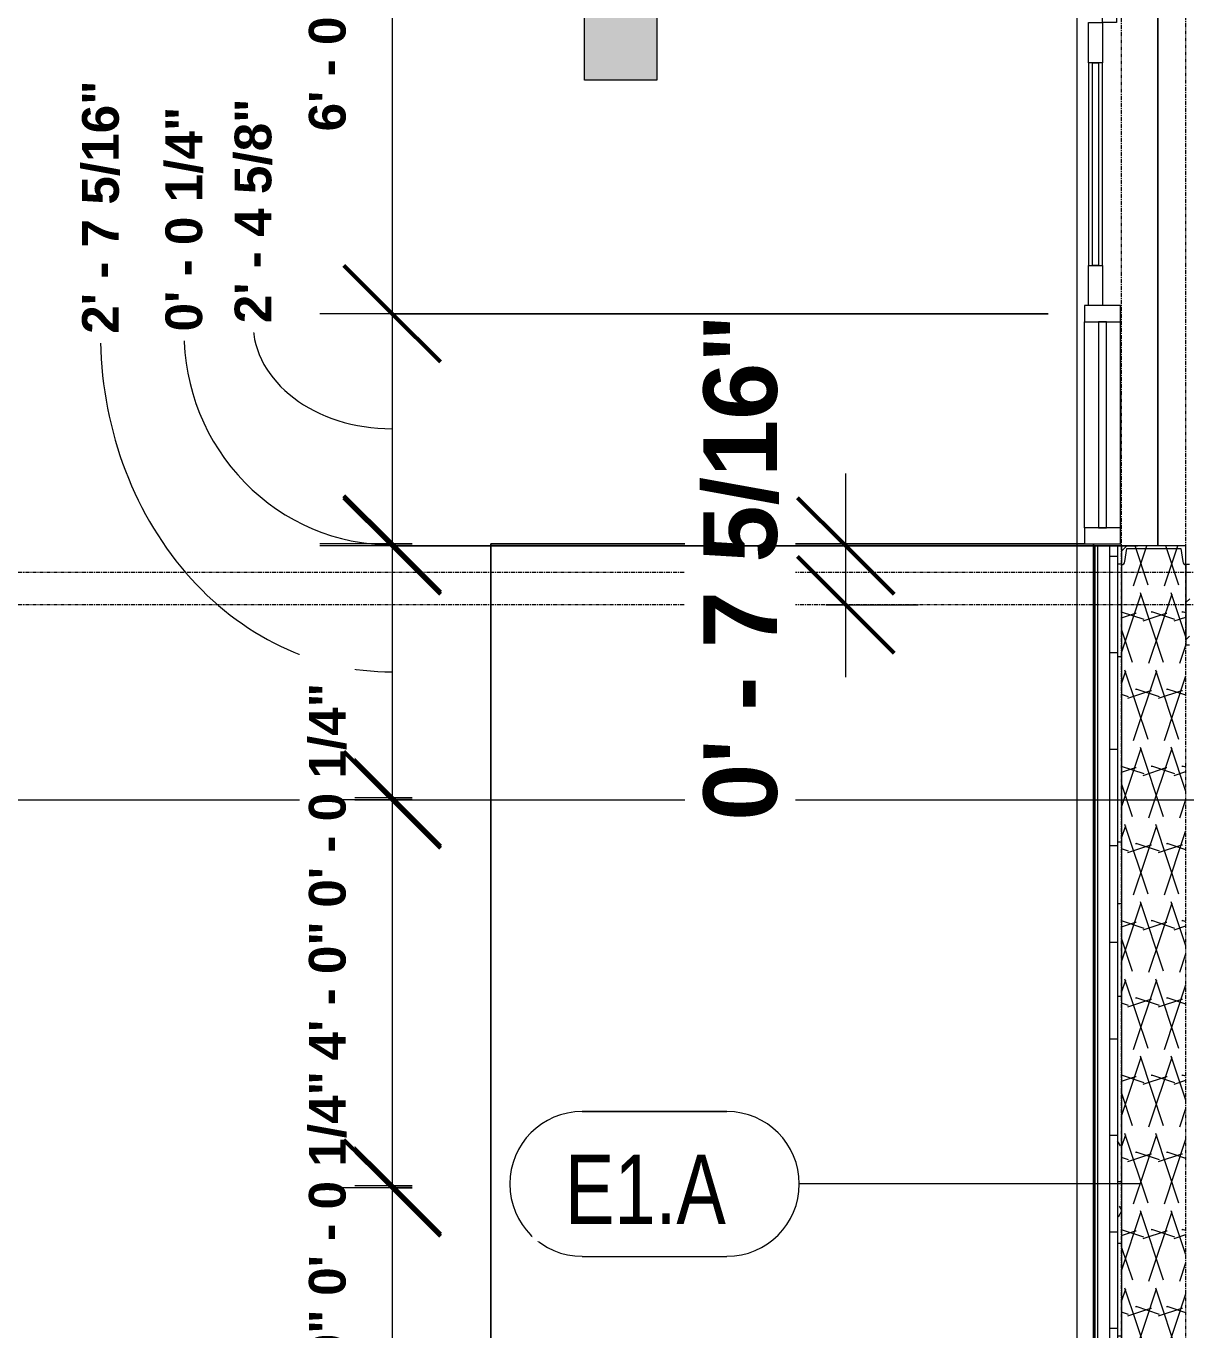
# Model space of a CAD drawing. Header units: inches. Extents: x 21568 to 24810, y -23559 to -20467.
# Drawn here: x 21925.5 to 22069.6, y -22440.2 to -22278.1 of the extents above; entities that cross this region are included whole.
import ezdxf

# ---------------------------------------------------------------- set-up
doc = ezdxf.new("R2010")
doc.units = ezdxf.units.IN
doc.header["$MEASUREMENT"] = 0
doc.linetypes.add('Grid Line 1_2_', pattern=[0.875, 0.5, -0.125, 0.125, -0.125])
for name, color, linetype, lineweight in [('A-ANNO-DIMS', 211, 'Continuous', 9), ('A-ANNO-DIMS-96', 211, 'Continuous', 9), ('A-DOOR', 31, 'Continuous', 20), ('A-FLOR', 192, 'Continuous', 20), ('A-GLAZ-CURT', 52, 'Continuous', 20), ('A-GLAZ-CWMG', 51, 'Continuous', 20), ('A-SITE-SWLK', 140, 'Continuous', 20), ('A-WALL', 113, 'Continuous', 20), ('A-WALL-IDEN', 211, 'Continuous', 9), ('A-WALL-PATT', 111, 'Continuous', 50), ('C-TOPO', 7, 'Continuous', 20), ('G-ANNO-SYMB', 111, 'Continuous', 9), ('L-SITE-WALL', 31, 'Continuous', 20), ('S-COLS', 52, 'Continuous', 20), ('S-GRID', 1, 'Continuous', 9)]:
    doc.layers.add(name, color=color, linetype=linetype, lineweight=lineweight)
doc.styles.add('Arial_B', font='arialbd.ttf', dxfattribs={"height": 9.132806})
doc.styles.add('Arial_B_1', font='arialbd.ttf', dxfattribs={"height": 4.566403})
doc.styles.add('Century Gothic_1', font='GOTHIC.TTF', dxfattribs={"width": 0.8, "height": 8.622671})
doc.dimstyles.new('OD_Dimension_-_1_16__Tol__1', dxfattribs={"dimscale": 12, "dimtxt": 9, "dimasz": 1, "dimexe": 0.75, "dimexo": 0.5, "dimgap": 0.5, "dimtad": 1, "dimdec": 4, "dimrnd": 0.0625, "dimzin": 1, "dimdsep": 46, "dimlunit": 4, "dimtxsty": 'Arial_B', "dimblk1": 'OBLIQUE', "dimblk2": 'OBLIQUE', "dimsah": 1, "dimcen": 0.09, "dimdle": 0.75, "dimazin": 0, "dimtfac": 1, "dimtdec": 4, "dimtix": 1, "dimtmove": 0, "dimatfit": 3, "dimfxl": 1, "dimtvp": 1, "dimtfill": 1, "dimfrac": 2, "dimtolj": 1, "dimtzin": 0, "dimlwd": 13, "dimlwe": 13, "dimarcsym": 2})
doc.dimstyles.new('OD_Dimension_2_1', dxfattribs={"dimscale": 12, "dimtxt": 4.5, "dimasz": 1, "dimexe": 0.75, "dimexo": 0.5, "dimgap": 0.375, "dimtad": 1, "dimdec": 4, "dimrnd": 0.0625, "dimzin": 1, "dimdsep": 46, "dimlunit": 4, "dimtxsty": 'Arial_B_1', "dimblk1": 'OBLIQUE', "dimblk2": 'OBLIQUE', "dimsah": 1, "dimcen": 0.09, "dimdle": 0.75, "dimazin": 0, "dimtfac": 1, "dimtdec": 4, "dimtix": 1, "dimtmove": 0, "dimatfit": 3, "dimfxl": 1, "dimtvp": 1, "dimtfill": 1, "dimfrac": 2, "dimtolj": 1, "dimtzin": 0, "dimlwd": 13, "dimlwe": 13, "dimarcsym": 2})
doc.dimstyles.new('OD_Dimension_2_3', dxfattribs={"dimscale": 12, "dimtxt": 4.5, "dimasz": 1, "dimexe": 0.75, "dimexo": 0.5, "dimgap": 0.375, "dimtad": 1, "dimdec": 4, "dimrnd": 0.0625, "dimzin": 1, "dimdsep": 46, "dimlunit": 4, "dimtxsty": 'Arial_B_1', "dimblk1": 'OBLIQUE', "dimblk2": 'OBLIQUE', "dimsah": 1, "dimcen": 0.09, "dimdle": 0.75, "dimazin": 0, "dimtfac": 1, "dimtdec": 4, "dimtix": 1, "dimtmove": 0, "dimatfit": 3, "dimfxl": 1, "dimtvp": 1, "dimtfill": 1, "dimfrac": 2, "dimtolj": 1, "dimtzin": 0, "dimlwd": 13, "dimlwe": 13, "dimarcsym": 2})
doc.dimstyles.new('OD_Dimension_2_4', dxfattribs={"dimscale": 12, "dimtxt": 4.5, "dimasz": 1, "dimexe": 0.75, "dimexo": 0.5, "dimgap": 0.375, "dimtad": 1, "dimdec": 4, "dimrnd": 0.0625, "dimzin": 1, "dimdsep": 46, "dimlunit": 4, "dimtxsty": 'Arial_B_1', "dimblk1": 'OBLIQUE', "dimblk2": 'OBLIQUE', "dimsah": 1, "dimcen": 0.09, "dimdle": 0.75, "dimazin": 0, "dimtfac": 1, "dimtdec": 4, "dimtix": 1, "dimtmove": 1, "dimatfit": 3, "dimfxl": 1, "dimtvp": 1, "dimtfill": 1, "dimfrac": 2, "dimtolj": 1, "dimtzin": 0, "dimlwd": 13, "dimlwe": 13, "dimarcsym": 2})
doc.dimstyles.new('OD_Dimension_2_5', dxfattribs={"dimscale": 12, "dimtxt": 4.5, "dimasz": 1, "dimexe": 0.75, "dimexo": 0.5, "dimgap": 0.375, "dimtad": 1, "dimdec": 4, "dimrnd": 0.0625, "dimzin": 1, "dimdsep": 46, "dimlunit": 4, "dimtxsty": 'Arial_B_1', "dimblk1": 'OBLIQUE', "dimblk2": 'OBLIQUE', "dimsah": 1, "dimcen": 0.09, "dimdle": 0.75, "dimazin": 0, "dimtfac": 1, "dimtdec": 4, "dimtix": 1, "dimtmove": 1, "dimatfit": 3, "dimfxl": 1, "dimtvp": 1, "dimtfill": 1, "dimfrac": 2, "dimtolj": 1, "dimtzin": 0, "dimlwd": 13, "dimlwe": 13, "dimarcsym": 2})
pattern_1 = [(45, (0, 0), (-9.503515, 9.503515), []), (45, (0, 14.4), (-9.503515, 9.503515), [])]

# ---------------------------------------------------------------- blocks, each defined once
blk = doc.blocks.new('Struct_Xcel_Sports Complex_rvt-1-Enlarged First Floor Plan _West_')
at = {"layer": 'A-FLOR', "color": 43, "lineweight": 13}
blk.add_line((22066.14, -22342.74), (22066.14, -22132.8), dxfattribs=at)
at = {"layer": 'L-SITE-WALL', "color": 43, "lineweight": 13}
for p, q in [((22066.14, -22132.8), (22066.14, -22342.74)), ((22058.14, -22543.18), (22058.14, -22342.49))]:
    blk.add_line(p, q, dxfattribs=at)
blk = doc.blocks.new('Rectangular Mullion - Exterior 2_ x 4_5_-1142387-Enlarged First Floor Plan _West_')
at = {"layer": 'A-GLAZ-CWMG', "color": 7}
for p, q in [((-2, 1.5), (0, 1.5)), ((-2, -3), (-2, 1.5)), ((0, 1.5), (0, -3)), ((0, -3), (-2, -3))]:
    blk.add_line(p, q, dxfattribs=at)
blk = doc.blocks.new('Sliding Door - one-1982820-Enlarged First Floor Plan _West_')
at = {"layer": 'A-DOOR', "color": 7}
for p, q in [((-35.1875, 2.5), (-30.1875, 2.5)), ((-30.1875, 2.5), (-30.1875, 0.75)), ((-30.1875, 1.25), (-30.1875, 2)), ((-30.1875, 2), (-5, 2)), ((-5, 2.5), (0, 2.5)), ((-5, 0.75), (-5, 2.5)), ((-5, 2), (-5, 1.25)), ((0, 2.5), (0, 0.75)), ((-30.1875, 0.75), (-35.1875, 0.75)), ((-5, 1.25), (-30.1875, 1.25)), ((0, 0.75), (-5, 0.75)), ((0, -1), (0, 0.75)), ((0, 0.75), (5, 0.75)), ((5, 0.75), (5, -1)), ((5, -0.5), (5, 0.25)), ((5, 0.25), (30.1875, 0.25)), ((30.1875, -1), (30.1875, 0.75)), ((30.1875, 0.75), (35.1875, 0.75)), ((30.1875, 0.25), (30.1875, -0.5)), ((5, -1), (0, -1)), ((30.1875, -0.5), (5, -0.5)), ((35.1875, -1), (30.1875, -1))]:
    blk.add_line(p, q, dxfattribs=at)
at = {"layer": 'A-DOOR', "color": 43, "lineweight": 13}
for p, q in [((-5, 2.5), (-30.1875, 2.5)), ((-30.1875, 0.75), (-5, 0.75)), ((30.1875, 0.75), (5, 0.75)), ((5, -1), (30.1875, -1))]:
    blk.add_line(p, q, dxfattribs=at)
blk = doc.blocks.new('System Panel - INSULATED LOW-E GLAZING _SEE ELEVATIONS FOR U-FACTOR_ SHGC_ _ LT_-1832056-Enlarged First Floor Plan _West_')
at = {"layer": 'A-GLAZ-CURT', "color": 7}
for p, q in [((12.81, 1.25), (-12.81, 1.25)), ((-12.81, 1.25), (-12.81, 0.25)), ((-12.81, 0.25), (12.81, 0.25)), ((12.81, 0.25), (12.81, 1.25))]:
    blk.add_line(p, q, dxfattribs=at)
at = {"layer": 'A-GLAZ-CURT', "color": 10, "lineweight": 13}
for p, q in [((-12.81, 0.25), (-12.81, 1.25)), ((12.81, 1.25), (-12.81, 1.25)), ((-12.81, 0.25), (12.81, 0.25)), ((12.81, 1.25), (12.81, 0.25))]:
    blk.add_line(p, q, dxfattribs=at)
blk = doc.blocks.new('Rectangular Mullion - Exterior 2_ x 4_5_-1142343-Enlarged First Floor Plan _West_')
at = {"layer": 'A-GLAZ-CWMG', "color": 7}
for p, q in [((-1, 1.5), (1, 1.5)), ((-1, -3), (-1, 1.5)), ((1, 1.5), (1, -3)), ((1, -3), (-1, -3))]:
    blk.add_line(p, q, dxfattribs=at)
blk = doc.blocks.new('Rectangular Mullion - Exterior 2_ x 4_5_-1832051-Enlarged First Floor Plan _West_')
at = {"layer": 'A-GLAZ-CWMG', "color": 43, "lineweight": 13}
for p, q in [((22057.02, -22340.49), (22057.02, -22314.87)), ((22061.52, -22340.49), (22061.52, -22314.87))]:
    blk.add_line(p, q, dxfattribs=at)
blk = doc.blocks.new('Section - 3_32_ x 3_8_-18514-Enlarged First Floor Plan _West_')
at = {"layer": 'G-ANNO-SYMB'}
blk.add_hatch(color=256, dxfattribs=at).paths.add_polyline_path([(0, 0.375), (0, 0), (-0.09375, 0), (-0.09375, 0.375)], flags=0)
for p, q in [((0, 0.375), (-0.09375, 0.375)), ((-0.09375, 0.375), (-0.09375, 0)), ((0, 0), (0, 0.375)), ((-0.09375, 0), (0, 0))]:
    blk.add_line(p, q, dxfattribs=at)
blk = doc.blocks.new('Wall Tag - 1_4_-1369832-Enlarged First Floor Plan _West_')
at = {"layer": 'A-WALL-IDEN', "color": 153}
for p, q in [((-0.0822, 0.0968), (0.1053, 0.0968)), ((0.1053, 0.0968), (-0.0822, 0.0968)), ((-0.0822, -0.0907), (0.1053, -0.0907)), ((-0.0822, -0.0907), (0.1053, -0.0907))]:
    blk.add_line(p, q, dxfattribs=at)
for centre, start, end in [((-0.0822, 0.0031), 90, 270), ((-0.0822, 0.0031), 90, 270), ((0.1053, 0.0031), 270, 90), ((0.1053, 0.0031), 270, 90)]:
    blk.add_arc(centre, 0.0937, start, end, dxfattribs=at)
blk = doc.blocks.new('DIMBLOCK85-Enlarged First Floor Plan _West_')
at = {"layer": 'A-ANNO-DIMS-96', "lineweight": 13}
for p, q in [((22027.38, -22359.05), (22027.38, -22333.74)), ((22055.64, -22342.74), (22018.38, -22342.74)), ((22027.38, -22342.74), (22055.64, -22342.74)), ((22024.89, -22350.05), (22036.38, -22350.05)), ((22027.38, -22350.05), (22024.89, -22350.05))]:
    blk.add_line(p, q, dxfattribs=at)
at = {"layer": 'A-ANNO-DIMS-96', "lineweight": 50}
for p, q in [((22027.38, -22342.74), (22021.38, -22336.74)), ((22027.38, -22342.74), (22033.38, -22348.74)), ((22027.38, -22350.05), (22021.38, -22344.05)), ((22027.38, -22350.05), (22033.38, -22356.05))]:
    blk.add_line(p, q, dxfattribs=at)
at = {"layer": 'A-ANNO-DIMS-96', "color": 0, "lineweight": 13, "insert": (22009.67, -22376.9), "char_height": 9.1328, "width": 73.2, "attachment_point": 1, "rotation": 90, "line_spacing_factor": 0.938532, "style": 'Arial_B', "bg_fill": 3, "box_fill_scale": 1.25, "bg_fill_color": 0, "bg_fill_transparency": 0}
blk.add_mtext('0\' - 7 5/16"', dxfattribs=at)
blk = doc.blocks.new('_Oblique')
at = {"color": 0, "linetype": 'ByBlock', "lineweight": -2}
blk.add_line((-0.5, -0.5), (0.5, 0.5), dxfattribs=at)
blk = doc.blocks.new('DIMBLOCK206-Enlarged First Floor Plan _West_')
at = {"layer": 'A-ANNO-DIMS-96', "lineweight": 50}
for p, q in [((21970.98, -22241.49), (21964.98, -22235.49)), ((21970.98, -22241.49), (21976.98, -22247.49)), ((21970.98, -22313.87), (21964.98, -22307.87)), ((21970.98, -22313.87), (21976.98, -22319.87))]:
    blk.add_line(p, q, dxfattribs=at)
at = {"layer": 'A-ANNO-DIMS-96', "lineweight": 13}
for p, q in [((22052.52, -22241.49), (21961.98, -22241.49)), ((21970.98, -22241.49), (21970.98, -22313.87)), ((21970.98, -22241.49), (22052.52, -22241.49)), ((22052.52, -22313.87), (21961.98, -22313.87)), ((21970.98, -22313.87), (22052.52, -22313.87))]:
    blk.add_line(p, q, dxfattribs=at)
at = {"layer": 'A-ANNO-DIMS-96', "color": 0, "lineweight": 13, "insert": (21960.63, -22291.21), "char_height": 4.5664, "width": 32.4857, "attachment_point": 1, "rotation": 90, "line_spacing_factor": 0.938532, "style": 'Arial_B_1', "bg_fill": 3, "box_fill_scale": 1.25, "bg_fill_color": 0, "bg_fill_transparency": 0}
blk.add_mtext('6\' - 0 3/8"', dxfattribs=at)
blk = doc.blocks.new('DIMBLOCK207-Enlarged First Floor Plan _West_')
at = {"layer": 'A-ANNO-DIMS-96', "lineweight": 50}
for p, q in [((21970.98, -22313.87), (21964.98, -22307.87)), ((21970.98, -22313.87), (21976.98, -22319.87)), ((21970.98, -22342.49), (21964.98, -22336.49)), ((21970.98, -22342.49), (21976.98, -22348.49))]:
    blk.add_line(p, q, dxfattribs=at)
at = {"layer": 'A-ANNO-DIMS-96', "lineweight": 13}
for p, q in [((22052.52, -22313.87), (21961.98, -22313.87)), ((21970.98, -22313.87), (21970.98, -22342.49)), ((21970.98, -22313.87), (22052.52, -22313.87)), ((21973.46, -22342.49), (21961.98, -22342.49)), ((21970.98, -22342.49), (21973.46, -22342.49))]:
    blk.add_line(p, q, dxfattribs=at)
blk.add_ellipse((21970.98, -22315.06), major_axis=(-17.3, 0), ratio=0.75809, start_param=0, end_param=1.570796, dxfattribs=at)
at = {"layer": 'A-ANNO-DIMS-96', "color": 0, "lineweight": 13, "insert": (21951.4, -22315.06), "char_height": 4.5664, "width": 32.4857, "attachment_point": 1, "rotation": 90, "line_spacing_factor": 0.938532, "style": 'Arial_B_1', "bg_fill": 3, "box_fill_scale": 1.25, "bg_fill_color": 0, "bg_fill_transparency": 0}
blk.add_mtext('2\' - 4 5/8"', dxfattribs=at)
blk = doc.blocks.new('DIMBLOCK208-Enlarged First Floor Plan _West_')
at = {"layer": 'A-ANNO-DIMS-96', "lineweight": 50}
for p, q in [((21970.98, -22342.49), (21964.98, -22336.49)), ((21970.98, -22342.74), (21964.98, -22336.74)), ((21970.98, -22342.49), (21976.98, -22348.49)), ((21970.98, -22342.74), (21976.98, -22348.74))]:
    blk.add_line(p, q, dxfattribs=at)
at = {"layer": 'A-ANNO-DIMS-96', "lineweight": 13}
for p, q in [((21973.46, -22342.49), (21961.98, -22342.49)), ((22063.64, -22342.74), (21961.98, -22342.74)), ((21970.98, -22342.49), (21970.98, -22342.74)), ((21970.98, -22342.49), (21973.46, -22342.49)), ((21970.98, -22342.74), (22063.64, -22342.74))]:
    blk.add_line(p, q, dxfattribs=at)
blk.add_ellipse((21970.98, -22316.08), major_axis=(0, 26.54), ratio=0.976018, start_param=1.570796, end_param=3.141593, dxfattribs=at)
at = {"layer": 'A-ANNO-DIMS-96', "color": 0, "lineweight": 13, "insert": (21942.8, -22316.08), "char_height": 4.5664, "width": 32.4857, "attachment_point": 1, "rotation": 90, "line_spacing_factor": 0.938532, "style": 'Arial_B_1', "bg_fill": 3, "box_fill_scale": 1.25, "bg_fill_color": 0, "bg_fill_transparency": 0}
blk.add_mtext('0\' - 0 1/4"', dxfattribs=at)
blk = doc.blocks.new('DIMBLOCK209-Enlarged First Floor Plan _West_')
at = {"layer": 'A-ANNO-DIMS-96', "lineweight": 50}
for p, q in [((21970.98, -22342.74), (21964.98, -22336.74)), ((21970.98, -22342.74), (21976.98, -22348.74)), ((21970.98, -22374.05), (21964.98, -22368.05)), ((21970.98, -22374.05), (21976.98, -22380.05))]:
    blk.add_line(p, q, dxfattribs=at)
at = {"layer": 'A-ANNO-DIMS-96', "lineweight": 13}
for p, q in [((22063.64, -22342.74), (21961.98, -22342.74)), ((21970.98, -22342.74), (21970.98, -22374.05)), ((21970.98, -22342.74), (22063.64, -22342.74)), ((21973.46, -22374.05), (21961.98, -22374.05)), ((21970.98, -22374.05), (21973.46, -22374.05))]:
    blk.add_line(p, q, dxfattribs=at)
blk.add_ellipse((21970.98, -22316.37), major_axis=(0, 42.03), ratio=0.86271, start_param=1.570796, end_param=3.141593, dxfattribs=at)
at = {"layer": 'A-ANNO-DIMS-96', "color": 0, "lineweight": 13, "insert": (21932.44, -22316.37), "char_height": 4.5664, "width": 36.6, "attachment_point": 1, "rotation": 90, "line_spacing_factor": 0.938532, "style": 'Arial_B_1', "bg_fill": 3, "box_fill_scale": 1.25, "bg_fill_color": 0, "bg_fill_transparency": 0}
blk.add_mtext('2\' - 7 5/16"', dxfattribs=at)
blk = doc.blocks.new('DIMBLOCK210-Enlarged First Floor Plan _West_')
at = {"layer": 'A-ANNO-DIMS-96', "lineweight": 50}
for p, q in [((21970.98, -22374.05), (21964.98, -22368.05)), ((21970.98, -22374.3), (21964.98, -22368.3)), ((21970.98, -22374.05), (21976.98, -22380.05)), ((21970.98, -22374.3), (21976.98, -22380.3))]:
    blk.add_line(p, q, dxfattribs=at)
at = {"layer": 'A-ANNO-DIMS-96', "lineweight": 13}
for p, q in [((21973.46, -22374.05), (21961.98, -22374.05)), ((21973.46, -22374.3), (21961.98, -22374.3)), ((21970.98, -22374.05), (21970.98, -22374.3)), ((21970.98, -22374.05), (21973.46, -22374.05)), ((21970.98, -22374.3), (21973.46, -22374.3))]:
    blk.add_line(p, q, dxfattribs=at)
at = {"layer": 'A-ANNO-DIMS-96', "color": 0, "lineweight": 13, "insert": (21960.63, -22387.71), "char_height": 4.5664, "width": 32.4857, "attachment_point": 1, "rotation": 90, "line_spacing_factor": 0.938532, "style": 'Arial_B_1', "bg_fill": 3, "box_fill_scale": 1.25, "bg_fill_color": 0, "bg_fill_transparency": 0}
blk.add_mtext('0\' - 0 1/4"', dxfattribs=at)
blk = doc.blocks.new('DIMBLOCK211-Enlarged First Floor Plan _West_')
at = {"layer": 'A-ANNO-DIMS-96', "lineweight": 50}
for p, q in [((21970.98, -22374.3), (21964.98, -22368.3)), ((21970.98, -22374.3), (21976.98, -22380.3)), ((21970.98, -22422.3), (21964.98, -22416.3)), ((21970.98, -22422.3), (21976.98, -22428.3))]:
    blk.add_line(p, q, dxfattribs=at)
at = {"layer": 'A-ANNO-DIMS-96', "lineweight": 13}
for p, q in [((21973.46, -22374.3), (21961.98, -22374.3)), ((21970.98, -22374.3), (21970.98, -22422.3)), ((21970.98, -22374.3), (21973.46, -22374.3)), ((21973.46, -22422.3), (21961.98, -22422.3)), ((21970.98, -22422.3), (21973.46, -22422.3))]:
    blk.add_line(p, q, dxfattribs=at)
at = {"layer": 'A-ANNO-DIMS-96', "color": 0, "lineweight": 13, "insert": (21960.63, -22406.7), "char_height": 4.566, "width": 20.1429, "attachment_point": 1, "rotation": 90, "line_spacing_factor": 0.938532, "style": 'Arial_B_1', "bg_fill": 3, "box_fill_scale": 1.25, "bg_fill_color": 0, "bg_fill_transparency": 0}
blk.add_mtext('4\' - 0"', dxfattribs=at)
blk = doc.blocks.new('DIMBLOCK212-Enlarged First Floor Plan _West_')
at = {"layer": 'A-ANNO-DIMS-96', "lineweight": 50}
for p, q in [((21970.98, -22422.3), (21964.98, -22416.3)), ((21970.98, -22422.55), (21964.98, -22416.55)), ((21970.98, -22422.3), (21976.98, -22428.3)), ((21970.98, -22422.55), (21976.98, -22428.55))]:
    blk.add_line(p, q, dxfattribs=at)
at = {"layer": 'A-ANNO-DIMS-96', "lineweight": 13}
for p, q in [((21973.46, -22422.3), (21961.98, -22422.3)), ((21973.46, -22422.55), (21961.98, -22422.55)), ((21970.98, -22422.3), (21970.98, -22422.55)), ((21970.98, -22422.3), (21973.46, -22422.3)), ((21970.98, -22422.55), (21973.46, -22422.55))]:
    blk.add_line(p, q, dxfattribs=at)
at = {"layer": 'A-ANNO-DIMS-96', "color": 0, "lineweight": 13, "insert": (21960.63, -22435.96), "char_height": 4.5664, "width": 32.4857, "attachment_point": 1, "rotation": 90, "line_spacing_factor": 0.938532, "style": 'Arial_B_1', "bg_fill": 3, "box_fill_scale": 1.25, "bg_fill_color": 0, "bg_fill_transparency": 0}
blk.add_mtext('0\' - 0 1/4"', dxfattribs=at)
blk = doc.blocks.new('DIMBLOCK213-Enlarged First Floor Plan _West_')
at = {"layer": 'A-ANNO-DIMS-96', "lineweight": 50}
for p, q in [((21970.98, -22422.55), (21964.98, -22416.55)), ((21970.98, -22422.55), (21976.98, -22428.55)), ((21970.98, -22470.55), (21964.98, -22464.55)), ((21970.98, -22470.55), (21976.98, -22476.55))]:
    blk.add_line(p, q, dxfattribs=at)
at = {"layer": 'A-ANNO-DIMS-96', "lineweight": 13}
for p, q in [((21973.46, -22422.55), (21961.98, -22422.55)), ((21970.98, -22422.55), (21970.98, -22470.55)), ((21970.98, -22422.55), (21973.46, -22422.55)), ((21973.46, -22470.55), (21961.98, -22470.55)), ((21970.98, -22470.55), (21973.46, -22470.55))]:
    blk.add_line(p, q, dxfattribs=at)
at = {"layer": 'A-ANNO-DIMS-96', "color": 0, "lineweight": 13, "insert": (21960.63, -22454.95), "char_height": 4.566, "width": 20.1429, "attachment_point": 1, "rotation": 90, "line_spacing_factor": 0.938532, "style": 'Arial_B_1', "bg_fill": 3, "box_fill_scale": 1.25, "bg_fill_color": 0, "bg_fill_transparency": 0}
blk.add_mtext('4\' - 0"', dxfattribs=at)

msp = doc.modelspace()

# ---------------------------------------------------------------- hatches: boundary and pattern name
at = {"layer": 'A-WALL-PATT', "lineweight": 9}
h = msp.add_hatch(dxfattribs=at)
h.set_pattern_fill('FP_10', color=8, style=0, pattern_type=2)
h.set_pattern_definition([(0, (0, 0), (0, 12), []), (90, (0, 0), (-12, 7e-16), [])])
h.paths.add_polyline_path([(22060.14023, -22542.92781), (22061.14023, -22542.92781), (22061.14023, -22342.74031), (22060.14023, -22342.74031), (22060.14023, -22491.6713)], flags=0)
h = msp.add_hatch(dxfattribs=at)
h.set_pattern_fill('FP_9', color=8, style=0, pattern_type=2)
h.set_pattern_definition([(0, (0, 0), (15.36, 3.84), [1.267, -10.253, 1.267, -10.253, -61.44]), (0, (0, 0), (15.36, 3.84), [-23.04, 1.267, -21.773, 1.267, -10.253, -26.88]), (0, (0, 0), (15.36, 3.84), [-57.6, 1.267, -6.413, 1.267, -17.933]), (120, (5.76, 1.92), (-11.00553755, 11.3821502), [1.267, -10.253, 1.267, -10.253, -61.44]), (120, (5.76, 1.92), (-11.00553755, 11.3821502), [-23.04, 1.267, -21.773, 1.267, -10.253, -26.88]), (120, (5.76, 1.92), (-11.00553755, 11.3821502), [-57.6, 1.267, -6.413, 1.267, -17.933]), (240, (7.68, 9.6), (-4.35446245, -15.2221502), [1.267, -10.253, 1.267, -10.253, -61.44]), (240, (7.68, 9.6), (-4.35446245, -15.2221502), [-23.04, 1.267, -21.773, 1.267, -10.253, -26.88]), (240, (7.68, 9.6), (-4.35446245, -15.2221502), [-57.6, 1.267, -6.413, 1.267, -17.933])])
h.paths.add_polyline_path([(22061.14023, -22542.92781), (22061.64023, -22542.92781), (22061.64023, -22342.74031), (22061.14023, -22342.74031), (22061.14023, -22491.6713)], flags=0)
h = msp.add_hatch(dxfattribs=at)
h.set_pattern_fill('FP_7', color=8, style=0, pattern_type=2)
h.set_pattern_definition([(161.57, (0.48, 0.48), (-3.839953776, -1.544e-05), [0, -27.322, 3.034, 0]), (18.43, (-0.48, 0.48), (-3.839953776, 1.544e-05), [0, -27.322, 3.034, 0]), (108.43, (0.48, 0.48), (1.919622, -9.60052459), [9.106, -21.25]), (71.57, (-0.48, 0.48), (1.919622, 9.60052459), [9.106, -21.25])])
h.paths.add_polyline_path([(22069.64023, -22542.92781), (22069.64023, -22342.74031), (22061.64023, -22342.74031), (22061.64023, -22542.92781)], flags=0)
at = {"layer": 'S-COLS', "lineweight": 9}
h = msp.add_hatch(dxfattribs=at)
h.set_pattern_fill('FP_6', color=8, style=0, pattern_type=2)
h.set_pattern_definition(pattern_1)
h.paths.add_polyline_path([(22061.64023, -22345.08031), (22061.916, -22344.96608), (22062.03023, -22344.69031), (22062.29108, -22343.04331), (22068.98937, -22343.04331), (22069.25023, -22344.69031), (22069.36445, -22344.96608), (22069.64023, -22345.08031), (22069.64023, -22342.74031), (22061.64023, -22342.74031)], flags=0)
h = msp.add_hatch(dxfattribs=at)
h.set_pattern_fill('FP_6', color=8, style=0, pattern_type=2)
h.set_pattern_definition(pattern_1)
h.paths.add_polyline_path([(22083.20663, -22355.05281), (22083.64023, -22355.05281), (22083.64023, -22345.05281), (22083.20663, -22345.05281), (22083.20663, -22349.21687), (22083.00412, -22349.70577), (22082.51523, -22349.90828), (22070.76523, -22349.90828), (22070.27633, -22349.70577), (22070.07382, -22349.21687), (22070.07382, -22345.05281), (22069.64023, -22345.05281), (22069.64023, -22355.05281), (22070.07382, -22355.05281), (22070.07382, -22350.88875), (22070.27633, -22350.39985), (22070.76523, -22350.19734), (22082.51523, -22350.19734), (22083.00412, -22350.39985), (22083.20663, -22350.88875)], flags=0)

# ---------------------------------------------------------------- linework, layer by layer
at = {"layer": 'A-SITE-SWLK', "color": 43, "lineweight": 13}
for q in [(22057.01523, -22342.49031), (21983.23523, -22542.92781)]:
    msp.add_line((21983.23523, -22342.49031), q, dxfattribs=at)
at = {"layer": 'A-WALL', "color": 7}
for p, q in [((22069.64023, -22342.74031), (22058.32773, -22342.74031)), ((22058.32773, -22342.74031), (22058.32773, -22542.92781)), ((22058.64023, -22342.74031), (22058.64023, -22542.92781)), ((22060.14023, -22342.74031), (22060.14023, -22542.92781)), ((22061.14023, -22342.74031), (22061.14023, -22542.92781)), ((22061.64023, -22342.74031), (22061.64023, -22542.92781))]:
    msp.add_line(p, q, dxfattribs=at)
at = {"layer": 'A-WALL-IDEN', "color": 153}
msp.add_line((22063.98398, -22422.05537), (22021.58865, -22422.05537), dxfattribs=at)
at = {"layer": 'C-TOPO', "color": 43, "lineweight": 13}
for p, q in [((22066.13965, -22342.74031), (22066.13965, -22132.80281)), ((22057.01523, -22342.48975), (21983.23535, -22342.48975)), ((21983.23535, -22342.48975), (21983.23535, -22542.92725)), ((21983.23535, -22542.92725), (21983.23535, -22342.48975)), ((21983.23535, -22342.48975), (22057.01523, -22342.48975))]:
    msp.add_line(p, q, dxfattribs=at)
at = {"layer": 'G-ANNO-SYMB'}
msp.add_line((24581.52474, -22374.35697), (21776.42336, -22374.35697), dxfattribs=at)
at = {"layer": 'L-SITE-WALL', "color": 43, "lineweight": 13}
for p, q in [((22056.14023, -22800.80281), (22056.14023, -20889.55281)), ((22058.14023, -22342.49031), (22058.14023, -22543.17781))]:
    msp.add_line(p, q, dxfattribs=at)
at = {"layer": 'S-COLS', "color": 7}
for p, q in [((22069.64023, -22342.74031), (22061.64023, -22342.74031)), ((22061.64023, -22342.74031), (22061.64023, -22345.08031)), ((22069.64023, -22345.08031), (22069.64023, -22342.74031)), ((22062.03023, -22344.69031), (22062.29108, -22343.04331)), ((22062.29108, -22343.04331), (22068.98937, -22343.04331)), ((22068.98937, -22343.04331), (22069.25023, -22344.69031)), ((22070.07382, -22345.05281), (22069.64023, -22345.05281)), ((22069.64023, -22345.05281), (22069.64023, -22355.05281)), ((22069.64023, -22355.05281), (22070.07382, -22355.05281))]:
    msp.add_line(p, q, dxfattribs=at)
for centre, start, end in [((22061.64023, -22344.69031), 270, 0), ((22069.64023, -22344.69031), 180, 270)]:
    msp.add_arc(centre, 0.39, start, end, dxfattribs=at)
at = {"layer": 'S-GRID', "linetype": 'Grid Line 1_2_'}
for p, q in [((22069.64023, -23049.14903), (22069.64023, -20633.37408)), ((22061.64023, -22969.76788), (22061.64023, -20681.37408)), ((22765.01217, -22346.05281), (21705.56096, -22346.05281)), ((22765.01217, -22350.05281), (21657.56096, -22350.05281))]:
    msp.add_line(p, q, dxfattribs=at)

# ---------------------------------------------------------------- block references
at = {"layer": 'A-DOOR', "color": 43, "lineweight": 13, "rotation": 270.0000000000001}
msp.add_blockref('Sliding Door - one-1982820-Enlarged First Floor Plan _West_', (22058.51523, -22277.67781), dxfattribs=at)
at = {"layer": 'A-GLAZ-CURT', "color": 10, "lineweight": 13, "rotation": 270.0000000000001}
msp.add_blockref('System Panel - INSULATED LOW-E GLAZING _SEE ELEVATIONS FOR U-FACTOR_ SHGC_ _ LT_-1832056-Enlarged First Floor Plan _West_', (22058.51523, -22327.67781), dxfattribs=at)
at = {"layer": 'A-GLAZ-CWMG', "color": 43, "lineweight": 13, "extrusion": (0, 0, -1), "rotation": 269.9999999999999}
for name, p in [('Rectangular Mullion - Exterior 2_ x 4_5_-1142343-Enlarged First Floor Plan _West_', (-22058.51523, -22313.86531)), ('Rectangular Mullion - Exterior 2_ x 4_5_-1142387-Enlarged First Floor Plan _West_', (-22058.51523, -22342.49031))]:
    msp.add_blockref(name, p, dxfattribs=at)
at = {"layer": 'A-GLAZ-CWMG', "color": 43, "lineweight": 13}
msp.add_blockref('Rectangular Mullion - Exterior 2_ x 4_5_-1832051-Enlarged First Floor Plan _West_', (0, 0), dxfattribs=at)
at = {"layer": 'A-WALL-IDEN', "color": 153, "xscale": 95.99999999999994, "yscale": 95.99999999999994, "zscale": 95.99999999999994}
msp.add_blockref('Wall Tag - 1_4_-1369832-Enlarged First Floor Plan _West_', (22002.48398, -22422.34908), dxfattribs=at)
at = {"layer": 'G-ANNO-SYMB', "extrusion": (0, 0, -1), "xscale": 95.99999999999994, "yscale": 95.99999999999994, "zscale": 95.99999999999994, "rotation": 180}
msp.add_blockref('Section - 3_32_ x 3_8_-18514-Enlarged First Floor Plan _West_', (-22003.89418, -22248.83309), dxfattribs=at)

# ---------------------------------------------------------------- next in the draw order: texts
at = {"layer": 'A-WALL-IDEN', "insert": (22002.45511, -22418.41474), "char_height": 8.622671, "width": 23.76, "attachment_point": 2, "line_spacing_factor": 0.984117, "style": 'Century Gothic_1', "bg_fill": 3, "box_fill_scale": 1.25, "bg_fill_color": 0, "bg_fill_transparency": 0}
msp.add_mtext('E1.A', dxfattribs=at)

# ---------------------------------------------------------------- next in the draw order: dimensions: what is measured, and where the dimension line sits
at = {"layer": 'A-ANNO-DIMS', "lineweight": 13}
dim = msp.add_linear_dim(base=(22027.37639, -22342.74031), p1=(22018.89111, -22350.05281), p2=(22061.64023, -22342.74031), angle=90, dimstyle='OD_Dimension_-_1_16__Tol__1', override={"dimpost": '<>', "dimfxl": 43.370035}, dxfattribs=at)
dim.commit()
dim.dimension.update_dxf_attribs({"geometry": 'DIMBLOCK85-Enlarged First Floor Plan _West_', "text_midpoint": (22016.65424, -22346.39656)})

# ---------------------------------------------------------------- next in the draw order: dimensions: what is measured, and where the dimension line sits
dim = msp.add_linear_dim(base=(21970.97768, -22313.86531), p1=(22058.51523, -22241.49031), p2=(22058.51523, -22313.86531), angle=90, dimstyle='OD_Dimension_2_1', override={"dimpost": '<>', "dimfxl": 72.375}, dxfattribs=at)
dim.commit()
dim.dimension.update_dxf_attribs({"geometry": 'DIMBLOCK206-Enlarged First Floor Plan _West_', "text_midpoint": (21964.11505, -22277.67781)})

# ---------------------------------------------------------------- next in the draw order: dimensions: what is measured, and where the dimension line sits
dim = msp.add_linear_dim(base=(21970.97768, -22342.49031), p1=(22058.51523, -22313.86531), p2=(21979.46296, -22342.49031), angle=90, dimstyle='OD_Dimension_2_5', override={"dimpost": '<>', "dimfxl": 84.075274}, dxfattribs=at)
dim.commit()
dim.dimension.update_dxf_attribs({"geometry": 'DIMBLOCK207-Enlarged First Floor Plan _West_', "text_midpoint": (21954.44062, -22298.81951), "dimtype": 160, "text_rotation": 90})

# ---------------------------------------------------------------- next in the draw order: dimensions: what is measured, and where the dimension line sits
dim = msp.add_linear_dim(base=(21970.97768, -22342.74031), p1=(21979.46296, -22342.49031), p2=(22069.64023, -22342.74031), angle=90, dimstyle='OD_Dimension_2_4', override={"dimpost": '<>', "dimfxl": 90.177615}, dxfattribs=at)
dim.commit()
dim.dimension.update_dxf_attribs({"geometry": 'DIMBLOCK208-Enlarged First Floor Plan _West_', "text_midpoint": (21945.83993, -22299.8347), "dimtype": 160, "text_rotation": 90})

# ---------------------------------------------------------------- next in the draw order: dimensions: what is measured, and where the dimension line sits
dim = msp.add_linear_dim(base=(21970.97768, -22374.05281), p1=(22069.64023, -22342.74031), p2=(21979.46296, -22374.05281), angle=90, dimstyle='OD_Dimension_2_4', override={"dimpost": '<>', "dimfxl": 95.458956}, dxfattribs=at)
dim.commit()
dim.dimension.update_dxf_attribs({"geometry": 'DIMBLOCK209-Enlarged First Floor Plan _West_', "text_midpoint": (21935.48503, -22298.07058), "dimtype": 160, "text_rotation": 90})

# ---------------------------------------------------------------- next in the draw order: block references
at = {"lineweight": 5}
msp.add_blockref('Struct_Xcel_Sports Complex_rvt-1-Enlarged First Floor Plan _West_', (0, 0), dxfattribs=at)

# ---------------------------------------------------------------- next in the draw order: dimensions: what is measured, and where the dimension line sits
at = {"layer": 'A-ANNO-DIMS', "lineweight": 13}
dim = msp.add_linear_dim(base=(21970.97768, -22374.30281), p1=(21979.46296, -22374.05281), p2=(21979.46296, -22374.30281), angle=90, dimstyle='OD_Dimension_2_3', override={"dimpost": '<>', "dimfxl": 0.25}, dxfattribs=at)
dim.commit()
dim.dimension.update_dxf_attribs({"geometry": 'DIMBLOCK210-Enlarged First Floor Plan _West_', "text_midpoint": (21964.1166, -22374.17781)})

# ---------------------------------------------------------------- next in the draw order: dimensions: what is measured, and where the dimension line sits
dim = msp.add_linear_dim(base=(21970.97768, -22422.30281), p1=(21979.46296, -22374.30281), p2=(21979.46296, -22422.30281), angle=90, dimstyle='OD_Dimension_2_3', override={"dimpost": '<>', "dimfxl": 48}, dxfattribs=at)
dim.commit()
dim.dimension.update_dxf_attribs({"geometry": 'DIMBLOCK211-Enlarged First Floor Plan _West_', "text_midpoint": (21964.14619, -22398.30281)})

# ---------------------------------------------------------------- next in the draw order: dimensions: what is measured, and where the dimension line sits
dim = msp.add_linear_dim(base=(21970.97768, -22422.55281), p1=(21979.46296, -22422.30281), p2=(21979.46296, -22422.55281), angle=90, dimstyle='OD_Dimension_2_3', override={"dimpost": '<>', "dimfxl": 0.25}, dxfattribs=at)
dim.commit()
dim.dimension.update_dxf_attribs({"geometry": 'DIMBLOCK212-Enlarged First Floor Plan _West_', "text_midpoint": (21964.1166, -22422.42781)})

# ---------------------------------------------------------------- next in the draw order: dimensions: what is measured, and where the dimension line sits
dim = msp.add_linear_dim(base=(21970.97768, -22470.55281), p1=(21979.46296, -22422.55281), p2=(21979.46296, -22470.55281), angle=90, dimstyle='OD_Dimension_2_3', override={"dimpost": '<>', "dimfxl": 48}, dxfattribs=at)
dim.commit()
dim.dimension.update_dxf_attribs({"geometry": 'DIMBLOCK213-Enlarged First Floor Plan _West_', "text_midpoint": (21964.14619, -22446.55281)})

doc.saveas('drawing.dxf')
